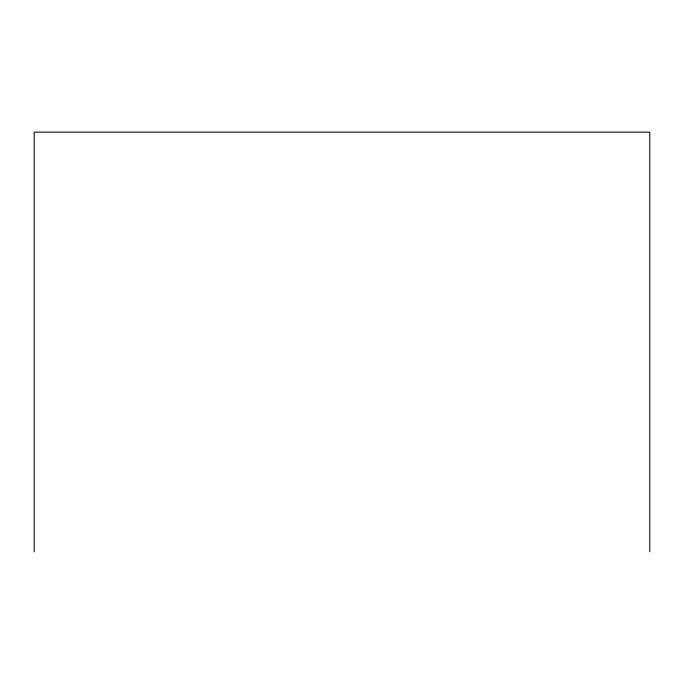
<?xml version="1.0" encoding="UTF-8"?>
<svg xmlns="http://www.w3.org/2000/svg" width="684" height="684" viewBox="0 0 684 684"><rect width="100%" height="100%" fill="white"/><g stroke="black" fill="none" stroke-linecap="round" stroke-linejoin="round"><path stroke-width="1.03" d="M649.8 551.851L649.8 132.149L34.2 132.149L34.2 551.851"/></g></svg>
